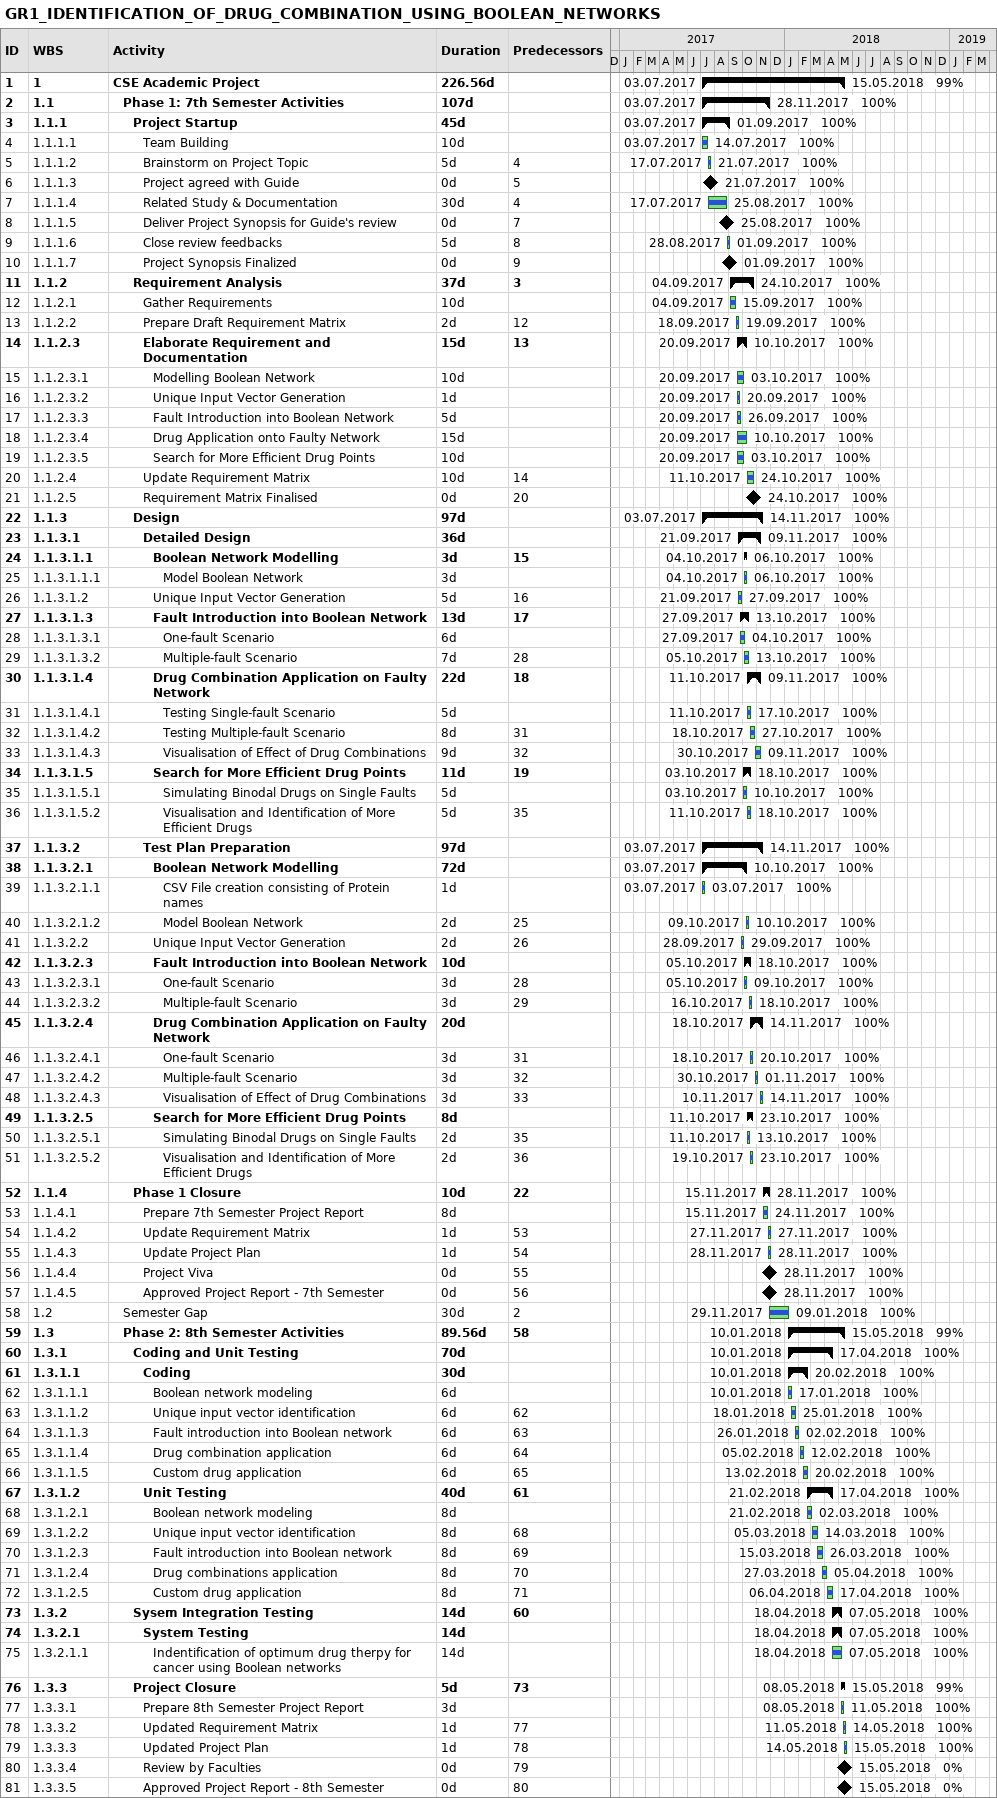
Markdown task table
GR1_IDENTIFICATION_OF_DRUG_COMBINATION_USING_BOOLEAN_NETWORKS

| ID | WBS | Task | Duration | Start | Finish | Predecessors | % complete |
|---|---|---|---|---|---|---|---|
| 1 | 1 | **CSE Academic Project** | 226.56d | 2017-07-03 | 2018-05-15 |  | 99 |
| 2 | 1.1 | **Phase 1: 7th Semester Activities** | 107d | 2017-07-03 | 2017-11-28 |  | 100 |
| 3 | 1.1.1 | **Project Startup** | 45d | 2017-07-03 | 2017-09-01 |  | 100 |
| 4 | 1.1.1.1 | Team Building | 10d | 2017-07-03 | 2017-07-14 |  | 100 |
| 5 | 1.1.1.2 | Brainstorm on Project Topic | 5d | 2017-07-17 | 2017-07-21 | 4 | 100 |
| 6 | 1.1.1.3 | Project agreed with Guide | 0d | 2017-07-21 | 2017-07-21 | 5 | 100 |
| 7 | 1.1.1.4 | Related Study & Documentation | 30d | 2017-07-17 | 2017-08-25 | 4 | 100 |
| 8 | 1.1.1.5 | Deliver Project Synopsis for Guide's review | 0d | 2017-08-25 | 2017-08-25 | 7 | 100 |
| 9 | 1.1.1.6 | Close review feedbacks | 5d | 2017-08-28 | 2017-09-01 | 8 | 100 |
| 10 | 1.1.1.7 | Project Synopsis Finalized | 0d | 2017-09-01 | 2017-09-01 | 9 | 100 |
| 11 | 1.1.2 | **Requirement Analysis** | 37d | 2017-09-04 | 2017-10-24 | 3 | 100 |
| 12 | 1.1.2.1 | Gather Requirements | 10d | 2017-09-04 | 2017-09-15 |  | 100 |
| 13 | 1.1.2.2 | Prepare Draft Requirement Matrix | 2d | 2017-09-18 | 2017-09-19 | 12 | 100 |
| 14 | 1.1.2.3 | **Elaborate Requirement and Documentation** | 15d | 2017-09-20 | 2017-10-10 | 13 | 100 |
| 15 | 1.1.2.3.1 | Modelling Boolean Network | 10d | 2017-09-20 | 2017-10-03 |  | 100 |
| 16 | 1.1.2.3.2 | Unique Input Vector Generation | 1d | 2017-09-20 | 2017-09-20 |  | 100 |
| 17 | 1.1.2.3.3 | Fault Introduction into Boolean Network | 5d | 2017-09-20 | 2017-09-26 |  | 100 |
| 18 | 1.1.2.3.4 | Drug Application onto Faulty Network | 15d | 2017-09-20 | 2017-10-10 |  | 100 |
| 19 | 1.1.2.3.5 | Search for More Efficient Drug Points | 10d | 2017-09-20 | 2017-10-03 |  | 100 |
| 20 | 1.1.2.4 | Update Requirement Matrix | 10d | 2017-10-11 | 2017-10-24 | 14 | 100 |
| 21 | 1.1.2.5 | Requirement Matrix Finalised | 0d | 2017-10-24 | 2017-10-24 | 20 | 100 |
| 22 | 1.1.3 | **Design** | 97d | 2017-07-03 | 2017-11-14 |  | 100 |
| 23 | 1.1.3.1 | **Detailed Design** | 36d | 2017-09-21 | 2017-11-09 |  | 100 |
| 24 | 1.1.3.1.1 | **Boolean Network Modelling** | 3d | 2017-10-04 | 2017-10-06 | 15 | 100 |
| 25 | 1.1.3.1.1.1 | Model Boolean Network | 3d | 2017-10-04 | 2017-10-06 |  | 100 |
| 26 | 1.1.3.1.2 | Unique Input Vector Generation | 5d | 2017-09-21 | 2017-09-27 | 16 | 100 |
| 27 | 1.1.3.1.3 | **Fault Introduction into Boolean Network** | 13d | 2017-09-27 | 2017-10-13 | 17 | 100 |
| 28 | 1.1.3.1.3.1 | One-fault Scenario | 6d | 2017-09-27 | 2017-10-04 |  | 100 |
| 29 | 1.1.3.1.3.2 | Multiple-fault Scenario | 7d | 2017-10-05 | 2017-10-13 | 28 | 100 |
| 30 | 1.1.3.1.4 | **Drug Combination Application on Faulty Network** | 22d | 2017-10-11 | 2017-11-09 | 18 | 100 |
| 31 | 1.1.3.1.4.1 | Testing Single-fault Scenario | 5d | 2017-10-11 | 2017-10-17 |  | 100 |
| 32 | 1.1.3.1.4.2 | Testing Multiple-fault Scenario | 8d | 2017-10-18 | 2017-10-27 | 31 | 100 |
| 33 | 1.1.3.1.4.3 | Visualisation of Effect of Drug Combinations | 9d | 2017-10-30 | 2017-11-09 | 32 | 100 |
| 34 | 1.1.3.1.5 | **Search for More Efficient Drug Points** | 11d | 2017-10-03 | 2017-10-18 | 19 | 100 |
| 35 | 1.1.3.1.5.1 | Simulating Binodal Drugs on Single Faults | 5d | 2017-10-03 | 2017-10-10 |  | 100 |
| 36 | 1.1.3.1.5.2 | Visualisation and Identification of More Efficient Drugs | 5d | 2017-10-11 | 2017-10-18 | 35 | 100 |
| 37 | 1.1.3.2 | **Test Plan Preparation** | 97d | 2017-07-03 | 2017-11-14 |  | 100 |
| 38 | 1.1.3.2.1 | **Boolean Network Modelling** | 72d | 2017-07-03 | 2017-10-10 |  | 100 |
| 39 | 1.1.3.2.1.1 | CSV File creation consisting of Protein names | 1d | 2017-07-03 | 2017-07-03 |  | 100 |
| 40 | 1.1.3.2.1.2 | Model Boolean Network | 2d | 2017-10-09 | 2017-10-10 | 25 | 100 |
| 41 | 1.1.3.2.2 | Unique Input Vector Generation | 2d | 2017-09-28 | 2017-09-29 | 26 | 100 |
| 42 | 1.1.3.2.3 | **Fault Introduction into Boolean Network** | 10d | 2017-10-05 | 2017-10-18 |  | 100 |
| 43 | 1.1.3.2.3.1 | One-fault Scenario | 3d | 2017-10-05 | 2017-10-09 | 28 | 100 |
| 44 | 1.1.3.2.3.2 | Multiple-fault Scenario | 3d | 2017-10-16 | 2017-10-18 | 29 | 100 |
| 45 | 1.1.3.2.4 | **Drug Combination Application on Faulty Network** | 20d | 2017-10-18 | 2017-11-14 |  | 100 |
| 46 | 1.1.3.2.4.1 | One-fault Scenario | 3d | 2017-10-18 | 2017-10-20 | 31 | 100 |
| 47 | 1.1.3.2.4.2 | Multiple-fault Scenario | 3d | 2017-10-30 | 2017-11-01 | 32 | 100 |
| 48 | 1.1.3.2.4.3 | Visualisation of Effect of Drug Combinations | 3d | 2017-11-10 | 2017-11-14 | 33 | 100 |
| 49 | 1.1.3.2.5 | **Search for More Efficient Drug Points** | 8d | 2017-10-11 | 2017-10-23 |  | 100 |
| 50 | 1.1.3.2.5.1 | Simulating Binodal Drugs on Single Faults | 2d | 2017-10-11 | 2017-10-13 | 35 | 100 |
| 51 | 1.1.3.2.5.2 | Visualisation and Identification of More Efficient Drugs | 2d | 2017-10-19 | 2017-10-23 | 36 | 100 |
| 52 | 1.1.4 | **Phase 1 Closure** | 10d | 2017-11-15 | 2017-11-28 | 22 | 100 |
| 53 | 1.1.4.1 | Prepare 7th Semester Project Report | 8d | 2017-11-15 | 2017-11-24 |  | 100 |
| 54 | 1.1.4.2 | Update Requirement Matrix | 1d | 2017-11-27 | 2017-11-27 | 53 | 100 |
| 55 | 1.1.4.3 | Update Project Plan | 1d | 2017-11-28 | 2017-11-28 | 54 | 100 |
| 56 | 1.1.4.4 | Project Viva | 0d | 2017-11-28 | 2017-11-28 | 55 | 100 |
| 57 | 1.1.4.5 | Approved Project Report - 7th Semester | 0d | 2017-11-28 | 2017-11-28 | 56 | 100 |
| 58 | 1.2 | Semester Gap | 30d | 2017-11-29 | 2018-01-09 | 2 | 100 |
| 59 | 1.3 | **Phase 2: 8th Semester Activities** | 89.56d | 2018-01-10 | 2018-05-15 | 58 | 99 |
| 60 | 1.3.1 | **Coding and Unit Testing** | 70d | 2018-01-10 | 2018-04-17 |  | 100 |
| 61 | 1.3.1.1 | **Coding** | 30d | 2018-01-10 | 2018-02-20 |  | 100 |
| 62 | 1.3.1.1.1 | Boolean network modeling | 6d | 2018-01-10 | 2018-01-17 |  | 100 |
| 63 | 1.3.1.1.2 | Unique input vector identification | 6d | 2018-01-18 | 2018-01-25 | 62 | 100 |
| 64 | 1.3.1.1.3 | Fault introduction into Boolean network | 6d | 2018-01-26 | 2018-02-02 | 63 | 100 |
| 65 | 1.3.1.1.4 | Drug combination application | 6d | 2018-02-05 | 2018-02-12 | 64 | 100 |
| 66 | 1.3.1.1.5 | Custom drug application | 6d | 2018-02-13 | 2018-02-20 | 65 | 100 |
| 67 | 1.3.1.2 | **Unit Testing** | 40d | 2018-02-21 | 2018-04-17 | 61 | 100 |
| 68 | 1.3.1.2.1 | Boolean network modeling | 8d | 2018-02-21 | 2018-03-02 |  | 100 |
| 69 | 1.3.1.2.2 | Unique input vector identification | 8d | 2018-03-05 | 2018-03-14 | 68 | 100 |
| 70 | 1.3.1.2.3 | Fault introduction into Boolean network | 8d | 2018-03-15 | 2018-03-26 | 69 | 100 |
| 71 | 1.3.1.2.4 | Drug combinations application | 8d | 2018-03-27 | 2018-04-05 | 70 | 100 |
| 72 | 1.3.1.2.5 | Custom drug application | 8d | 2018-04-06 | 2018-04-17 | 71 | 100 |
| 73 | 1.3.2 | **Sysem Integration Testing** | 14d | 2018-04-18 | 2018-05-07 | 60 | 100 |
| 74 | 1.3.2.1 | **System Testing** | 14d | 2018-04-18 | 2018-05-07 |  | 100 |
| 75 | 1.3.2.1.1 | Indentification of optimum drug therpy for cancer using Boolean networks | 14d | 2018-04-18 | 2018-05-07 |  | 100 |
| 76 | 1.3.3 | **Project Closure** | 5d | 2018-05-08 | 2018-05-15 | 73 | 99 |
| 77 | 1.3.3.1 | Prepare 8th Semester Project Report | 3d | 2018-05-08 | 2018-05-11 |  | 100 |
| 78 | 1.3.3.2 | Updated Requirement Matrix | 1d | 2018-05-11 | 2018-05-14 | 77 | 100 |
| 79 | 1.3.3.3 | Updated Project Plan | 1d | 2018-05-14 | 2018-05-15 | 78 | 100 |
| 80 | 1.3.3.4 | Review by Faculties | 0d | 2018-05-15 | 2018-05-15 | 79 | 0 |
| 81 | 1.3.3.5 | Approved Project Report - 8th Semester | 0d | 2018-05-15 | 2018-05-15 | 80 | 0 |
